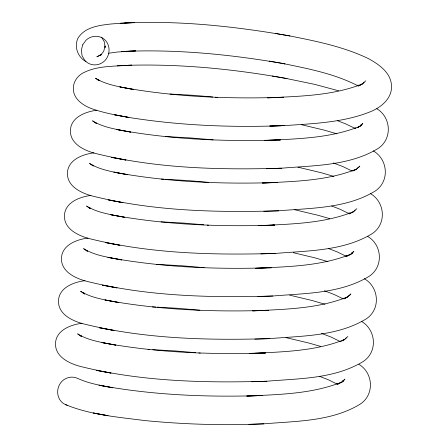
<?xml version="1.0" encoding="UTF-8"?>
<svg xmlns="http://www.w3.org/2000/svg" width="447" height="447" viewBox="0 0 447 447"><rect width="100%" height="100%" fill="white"/><g stroke="black" fill="none" stroke-linecap="round" stroke-linejoin="round"><path stroke-width="0.67" d="M360.695 126.138L361.059 124.814L360.086 126.557M363.389 83.365L364.042 82.203M357.432 168.58L358.081 167.418M354.454 211.191L355.102 210.029M351.146 254.377L352.124 252.633L351.755 253.957L353.868 251.264L350.739 254.075L346.771 256.399M348.492 296.406L349.146 295.243M345.514 339.01L346.162 337.848M342.212 382.196L343.184 380.453L342.821 381.777L344.928 379.084L341.799 381.9L337.831 384.219M361.12 125.579L362.808 123.439L359.673 126.255L357.41 127.585M358.561 167.653L359.829 166.049L356.695 168.865L353.862 170.519M349.627 295.473L350.889 293.869L347.76 296.685L344.922 298.345M365.786 80.834L362.657 83.65L359.254 85.64M356.846 208.654L353.717 211.47L350.314 213.459M347.911 336.474L344.777 339.29L341.379 341.279M359.248 85.684L362.623 83.835C332.602 95.87 299.468 96.228 267.597 97.848L283.459 97.273C228.797 99.15 173.676 97.005 119.824 86.936L133.709 89.523C120.779 86.824 106.9 85.366 95.518 78.208L98.284 80.27M357.393 127.674L359.645 126.44C329.618 138.481 296.49 138.833 264.618 140.453L280.481 139.883C225.813 141.755 170.698 139.609 116.846 129.546L130.731 132.133C117.801 129.434 103.922 127.976 92.54 120.813L95.859 123.288M353.851 170.592L356.667 169.044C326.863 181.007 293.975 181.421 262.333 183.035L277.498 182.488C222.835 184.365 167.72 182.22 113.868 172.151L127.753 174.738C114.818 172.039 100.944 170.581 89.562 163.423L92.328 165.485M351.996 212.582L353.689 211.654C323.662 223.69 290.533 224.048 258.657 225.668L274.519 225.098C219.857 226.97 164.742 224.824 110.884 214.761L124.774 217.343C111.839 214.644 97.966 213.191 86.578 206.028L89.903 208.503M348.453 255.494L350.705 254.259C320.683 266.3 287.55 266.652 255.678 268.278L271.541 267.703C216.879 269.575 161.758 267.435 107.906 257.366L121.796 259.953C108.861 257.254 94.982 255.796 83.6 248.638L86.925 251.108M344.911 298.412L347.727 296.869C317.7 308.905 284.571 309.263 252.7 310.883L268.563 310.307C213.895 312.185 158.78 310.039 104.928 299.976L118.813 302.558C105.883 299.859 92.004 298.4 80.622 291.243L83.388 293.305M343.061 340.402L344.749 339.474C314.722 351.515 281.593 351.867 249.722 353.488L265.579 352.918C210.917 354.789 155.802 352.644 101.95 342.581L115.834 345.168C102.905 342.469 89.026 341.011 77.644 333.848L80.963 336.323M339.519 383.319L341.771 382.079C311.743 394.12 278.615 394.477 246.744 396.098L262.601 395.522C207.939 397.4 152.824 395.254 98.971 385.185L112.856 387.772C100.888 385.526 88.668 383.498 77.543 378.346A14.444 13.84 -62.6 0 0 62.161 381.084C56.758 386.426 56.037 395.455 61.004 401.328A14.444 13.84 -62.6 0 0 67.257 405.245M99.882 55.361L96.859 56.847L101.715 54.188L100.234 55.735L103.687 51.332L105.179 45.952L105.112 47.533L104.386 41.996L101.575 37.157M96.938 110.241C85.5 111.638 70.447 117.315 70.369 131.005C70.414 143.822 83.807 150.17 94.423 153.181C154.802 168.396 217.823 170.033 279.777 168.262L281.739 168.189C314.174 165.429 349.47 165.932 378.173 148.438C392.539 138.911 391.231 117.354 376.771 108.666M93.959 152.852C82.522 154.249 67.469 159.925 67.385 173.609C67.43 186.433 80.829 192.78 91.445 195.786C151.818 211.001 214.845 212.638 276.799 210.872L278.76 210.794C311.196 208.034 346.492 208.542 375.195 191.048C389.845 181.331 388.069 159.434 373.262 150.868M90.981 195.456C79.544 196.853 64.485 202.53 64.407 216.219C64.452 229.037 77.851 235.385 88.461 238.396C148.84 253.611 211.867 255.248 273.815 253.477L275.777 253.404C308.218 250.644 343.514 251.147 372.211 233.652C386.867 223.941 385.091 202.038 370.284 193.478M88.003 238.067C76.56 239.463 61.507 245.14 61.429 258.824C61.474 271.647 74.867 277.995 85.483 281.001C145.862 296.216 208.889 297.853 270.837 296.087L272.799 296.009C305.234 293.249 340.536 293.752 369.233 276.257C383.599 266.736 382.291 245.174 367.836 236.491M85.025 280.671C73.582 282.068 58.529 287.745 58.451 301.429C58.496 314.252 71.889 320.6 82.505 323.606C142.884 338.826 205.911 340.458 267.859 338.692L269.82 338.619C302.256 335.859 337.558 336.362 366.255 318.867C380.905 309.156 379.129 287.253 364.327 278.688M82.041 323.276C70.604 324.673 55.551 330.35 55.473 344.039C55.512 356.857 68.911 363.204 79.527 366.216C139.9 381.431 202.927 383.068 264.881 381.297L266.842 381.224C299.278 378.464 334.574 378.967 363.277 361.472C377.927 351.761 376.151 329.858 361.344 321.298M108.297 53.299L117.516 52.008L135.726 50.869L121.668 51.522C176.291 48.946 231.071 54.478 284.851 63.843L282.957 63.502C308.653 68.793 335.06 73.816 358.494 86.109M338.575 90.786L314.621 84.349L285.136 78.247C233.267 69.022 180.476 63.759 127.758 65.318C113.493 66.413 98.29 65.821 85.047 71.989C78.454 74.632 73.252 81.119 73.347 88.394C73.152 98.603 82.488 105.129 91.043 108.425C103.24 112.851 116.069 115.13 128.797 117.432C179.638 125.546 231.35 127.658 282.755 125.657L284.717 125.585C313.889 123.59 344.151 122.59 371.518 111.264C381.665 106.889 391.89 98.273 391.527 86.243C391.242 72.833 379.056 64.418 368.44 58.618C343.777 46.767 316.683 41.269 290.008 35.978L288.114 35.637C229.736 25.557 170.089 19.31 110.85 24.004C99.033 25.378 84.651 27.071 77.901 38.319C73.956 46.767 77.839 57.227 85.941 61.58M65.357 404.535C90.35 414.939 117.879 417.073 144.47 420.526C183.471 424.359 222.746 425.589 261.903 423.907L263.864 423.834C296.3 421.074 331.596 421.577 360.299 404.082C374.659 394.556 373.351 372.999 358.896 364.311M120.165 23.227L134.72 22.551L124.523 23.026M117.187 65.832L131.742 65.161L121.545 65.631M281.498 97.351L283.459 97.273M278.52 139.956L280.481 139.883M275.536 182.56L277.498 182.488M272.558 225.171L274.519 225.098M269.58 267.775L271.541 267.703M266.602 310.386L268.563 310.307M263.618 352.99L265.579 352.918M260.64 395.595L262.601 395.522M282.755 125.657L269.753 126.088L284.717 125.585M279.777 168.262L266.775 168.698L281.739 168.189M263.797 211.302L278.76 210.794M260.819 253.907L275.777 253.404M257.841 296.517L272.799 296.009M254.857 339.122L269.82 338.619M264.881 381.297L251.879 381.732L266.842 381.224M248.901 424.337L263.864 423.834M170 93.999L193.255 95.306L212.727 96.965M165.647 136.547L190.277 137.911L208.386 139.442M161.294 179.091L164.043 179.213M165.418 179.275L187.293 180.521L208.805 182.382M161.065 221.818L184.315 223.126L203.787 224.785M156.707 264.367L181.337 265.736L199.451 267.261M152.354 306.91L155.791 307.067M157.171 307.128L178.359 308.341L199.87 310.201M147.996 349.459L149.376 349.52M152.813 349.671L175.38 350.951L195.529 352.672M215.443 97.234L217.482 97.435M209.749 139.57L213.146 139.905M207.184 225.12L208.548 225.254M200.809 267.395L204.206 267.731M198.926 353.007L200.29 353.141M275.223 33.413L290.008 35.978M272.245 76.018L287.03 78.588M269.223 61.088L284.851 63.843M301.574 124.724L324.136 130.105L336.882 133.821M297.925 167.178L321.158 172.71L333.898 176.425M294.277 209.637L318.18 215.32L329.635 218.611M293.31 252.695L315.202 257.925L327.942 261.64M289.656 295.149L312.218 300.535L324.963 304.251M286.007 337.608L309.24 343.14L320.695 346.431M333.345 162.943L343.056 166.647L351.957 170.989M324.405 290.768L334.121 294.472L343.017 298.808M321.427 333.373L331.138 337.077L340.62 341.748M337.608 120.763L346.039 124.042L354.935 128.378M331.646 205.978L340.078 209.257L349.554 213.929M328.668 248.588L337.099 251.862L345.995 256.204M319.728 376.408L328.159 379.682L337.641 384.359M358.891 85.818L357.863 85.053L358.919 85.869M349.956 213.644L348.928 212.873L349.979 213.688M354.884 127.663L355.941 128.473M351.906 170.268L352.962 171.084M345.944 255.483L347.001 256.299M342.966 298.088L344.022 298.903M337.01 383.302L338.066 384.118M99.273 80.633L98.597 79.767L99.223 80.84M95.619 122.372L96.63 123.679M93.311 165.848L92.641 164.977L93.261 166.055M90.333 208.458L89.657 207.587L90.283 208.66M86.679 250.191L87.69 251.499M84.712 294.104L83.701 292.802L84.327 293.875M81.393 336.278L80.723 335.406L81.343 336.479M82.706 44.801L81.337 50.248L82.08 55.752L84.841 60.468A14.444 13.84 -62.6 0 0 104.564 60.948C109.979 55.612 110.7 46.572 105.727 40.705A14.444 13.84 -62.6 0 0 85.997 40.23L82.706 44.801M128.797 117.432L114.432 114.756L128.797 117.432M125.819 160.037L111.448 157.361L125.819 160.037M122.841 202.647L108.47 199.971L122.841 202.647M119.863 245.252L105.492 242.576L119.863 245.252M116.879 287.857L102.514 285.18L116.879 287.857M113.901 330.467L99.53 327.791L113.901 330.467M110.923 373.072L96.552 370.395L110.923 373.072M107.945 415.682L93.574 413.006L107.945 415.682"/></g></svg>
